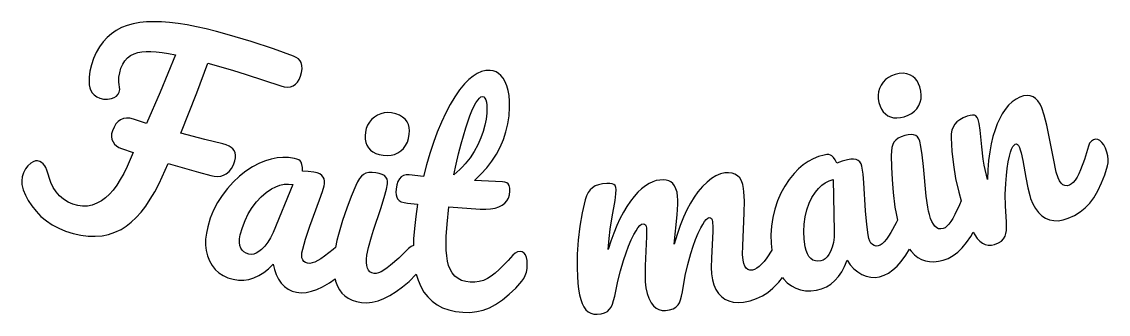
# Model space of a CAD drawing. Header units: millimetres. Extents: x 0 to 240, y 0 to 240.
# Drawn here: x 99.53 to 141.55, y 64.74 to 76.06 of the extents above; entities that cross this region are included whole.
import ezdxf

# ---------------------------------------------------------------- set-up
doc = ezdxf.new("R2010")
doc.units = ezdxf.units.MM
doc.layers.add('TEXTE-C03', color=1, linetype='CONTINUOUS')

msp = doc.modelspace()

# ---------------------------------------------------------------- linework, layer by layer
at = {"layer": 'TEXTE-C03'}
for points in [[(102.6398, 67.7828), (102.8943, 67.8345), (103.139, 67.915), (103.3739, 68.0241), (103.5756, 68.148), (103.7723, 68.3003), (103.9638, 68.4809), (104.1501, 68.6897), (104.3311, 68.9267), (104.507, 69.1917), (104.6777, 69.4848), (104.8433, 69.8057), (105.1943, 70.5784), (106.3693, 70.2415), (106.8415, 70.1145), (106.9802, 70.0867), (107.1101, 70.079), (107.2309, 70.0911), (107.3425, 70.123), (107.4449, 70.1747), (107.5572, 70.2642), (107.6497, 70.3788), (107.7227, 70.5184), (107.7762, 70.6828), (107.7956, 70.7932), (107.7973, 70.8955), (107.7813, 70.9899), (107.7477, 71.0763), (107.7032, 71.1392), (107.6375, 71.1959), (107.5508, 71.2468), (107.4428, 71.2917), (107.3137, 71.3309), (106.6154, 71.504), (105.6881, 71.7504), (106.3006, 73.3097), (106.7314, 74.459), (107.6829, 74.1841), (108.2099, 74.0208), (109.5491, 73.5772), (109.6885, 73.5439), (109.8158, 73.5337), (109.9307, 73.5465), (110.0332, 73.5824), (110.1231, 73.641), (110.2005, 73.7226), (110.2653, 73.8267), (110.3176, 73.9536), (110.3575, 74.103), (110.376, 74.2427), (110.37, 74.3681), (110.3397, 74.4792), (110.2969, 74.5533), (110.2326, 74.6199), (110.1466, 74.6788), (110.0391, 74.7305), (109.6624, 74.8755), (109.2655, 75.0178), (108.4112, 75.2967), (107.4754, 75.5721), (107.0621, 75.6844), (106.6665, 75.783), (106.2882, 75.8675), (105.9268, 75.9373), (105.5819, 75.9921), (105.2534, 76.0315), (104.9408, 76.0551), (104.6439, 76.0626), (104.3626, 76.0536), (104.0966, 76.028), (103.8463, 75.9836), (103.6119, 75.919), (103.3935, 75.8337), (103.1909, 75.7275), (103.0041, 75.6), (102.8334, 75.4512), (102.6787, 75.2808), (102.5404, 75.0886), (102.4185, 74.8743), (102.3135, 74.6379), (102.2287, 74.3885), (102.1719, 74.1462), (102.1432, 73.9109), (102.1382, 73.7498), (102.1447, 73.6146), (102.1627, 73.505), (102.1921, 73.4213), (102.2559, 73.3168), (102.3366, 73.2289), (102.4342, 73.1578), (102.5487, 73.1036), (102.7009, 73.0644), (102.8541, 73.0596), (103.008, 73.0891), (103.1132, 73.1312), (103.1975, 73.1873), (103.261, 73.2574), (103.3038, 73.3413), (103.3227, 73.4369), (103.293, 73.7288), (103.2955, 73.9108), (103.3221, 74.0885), (103.3725, 74.2618), (103.4407, 74.4156), (103.5254, 74.5483), (103.6267, 74.6598), (103.7442, 74.7503), (103.878, 74.82), (104.028, 74.8691), (104.1738, 74.8953), (104.34, 74.9079), (104.5268, 74.9071), (104.734, 74.8931), (104.9619, 74.8661), (105.2105, 74.8266), (105.4801, 74.7748), (104.8821, 73.3325), (104.364, 72.1293), (103.8507, 72.2887), (103.7124, 72.3241), (103.5843, 72.3329), (103.4663, 72.3153), (103.3582, 72.271), (103.261, 72.2011), (103.1757, 72.1064), (103.1023, 71.987), (103.0411, 71.8428), (103.0105, 71.7251), (103.0042, 71.6144), (103.0223, 71.5109), (103.0648, 71.4145), (103.1265, 71.3285), (103.2017, 71.2565), (103.2905, 71.1984), (103.3927, 71.1542), (103.8483, 71.0018), (103.6061, 70.4611), (103.4778, 70.1935), (103.3456, 69.9518), (103.2094, 69.7362), (103.0691, 69.5467), (102.9248, 69.3834), (102.7763, 69.2462), (102.6238, 69.1355), (102.4426, 69.0367), (102.2596, 68.9682), (102.0751, 68.93), (101.8893, 68.9222), (101.7025, 68.9447), (101.5148, 68.9977), (101.3236, 69.082), (101.1517, 69.1895), (100.9991, 69.3199), (100.8663, 69.473), (100.7532, 69.6487), (100.6601, 69.8467), (100.504, 70.321), (100.4636, 70.4153), (100.4238, 70.4878), (100.3673, 70.5615), (100.3027, 70.6179), (100.2302, 70.6572), (100.1476, 70.6773), (100.0627, 70.6726), (99.9751, 70.643), (99.885, 70.5885), (99.7725, 70.4879), (99.6788, 70.3642), (99.6042, 70.2172), (99.5542, 70.0614), (99.5344, 69.9113), (99.5448, 69.7669), (99.5963, 69.5575), (99.6763, 69.3486), (99.7848, 69.1403), (99.9223, 68.9327), (100.0887, 68.7262), (100.2793, 68.5307), (100.4891, 68.3562), (100.7177, 68.2029), (100.9649, 68.0711), (101.2304, 67.9612), (101.5294, 67.8668), (101.8201, 67.8019), (102.1024, 67.7664), (102.3757, 67.7601)], [(117.1286, 64.8448), (117.3825, 64.9051), (117.6241, 64.9963), (117.8533, 65.1181), (118.1262, 65.303), (118.3874, 65.5152), (118.6366, 65.7542), (118.8738, 66.02), (118.9474, 66.1206), (119.0052, 66.2369), (119.0472, 66.369), (119.0735, 66.5168), (119.0842, 66.6804), (119.078, 66.8198), (119.0543, 66.9381), (119.0132, 67.0353), (118.9569, 67.1078), (118.8877, 67.1521), (118.8055, 67.1682), (118.706, 67.1538), (118.6124, 67.1062), (118.5246, 67.0252), (118.338, 66.8189), (118.1606, 66.6352), (117.9929, 66.474), (117.8351, 66.3352), (117.6874, 66.2187), (117.541, 66.1248), (117.3867, 66.0539), (117.2248, 66.0062), (117.0554, 65.9817), (116.8787, 65.9805), (116.7027, 66.0035), (116.5449, 66.051), (116.4057, 66.1227), (116.285, 66.2185), (116.183, 66.3385), (116.0997, 66.4823), (116.0428, 66.6291), (115.9985, 66.8021), (115.967, 67.0013), (115.9481, 67.2269), (115.9418, 67.4788), (115.948, 67.7568), (115.9806, 68.2252), (116.0511, 68.8928), (117.2616, 68.8136), (117.4751, 68.81), (117.6669, 68.8231), (117.8367, 68.8527), (117.9845, 68.8984), (118.1102, 68.9602), (118.2138, 69.0378), (118.2952, 69.1312), (118.3545, 69.2402), (118.3919, 69.3648), (118.4074, 69.5048), (118.4036, 69.6264), (118.3838, 69.72), (118.348, 69.7855), (118.2942, 69.8289), (118.2205, 69.8565), (118.1268, 69.8682), (117.0382, 69.9208), (117.2918, 70.1575), (117.5184, 70.4053), (117.7184, 70.6639), (117.892, 70.9328), (118.0396, 71.2119), (118.1614, 71.5009), (118.2579, 71.7998), (118.3296, 72.1081), (118.3767, 72.4259), (118.3998, 72.7532), (118.3989, 72.9852), (118.3801, 73.2015), (118.3436, 73.4023), (118.2896, 73.5874), (118.2182, 73.7569), (118.1468, 73.8809), (118.066, 73.9834), (117.9757, 74.0645), (117.8757, 74.1241), (117.7661, 74.1623), (117.6467, 74.1794), (117.4788, 74.1722), (117.3126, 74.1333), (117.1479, 74.0627), (116.9842, 73.9605), (116.8214, 73.8264), (116.659, 73.6607), (116.4676, 73.4268), (116.2824, 73.1614), (116.1033, 72.8642), (115.9301, 72.5351), (115.7629, 72.1742), (115.6035, 71.7888), (115.4542, 71.3863), (115.3152, 70.9669), (115.1867, 70.5301), (115.069, 70.0762), (114.5173, 70.1338), (114.4005, 70.1345), (114.2986, 70.1089), (114.2116, 70.0574), (114.1393, 69.9795), (114.0818, 69.8753), (114.0392, 69.7447), (114.0115, 69.5877), (114.0038, 69.4679), (114.011, 69.3639), (114.0333, 69.2756), (114.0707, 69.2032), (114.1285, 69.1445), (114.2122, 69.0979), (114.3218, 69.0633), (114.4572, 69.041), (114.8428, 69.0005), (114.7721, 68.5258), (114.7167, 68.0548), (114.6858, 67.6596), (114.6792, 67.4035), (114.5881, 67.3655), (114.4944, 67.2914), (114.1103, 66.9172), (113.7924, 66.6377), (113.6591, 66.533), (113.5393, 66.4502), (113.4292, 66.388), (113.329, 66.3464), (113.2388, 66.3253), (113.1588, 66.3246), (113.0684, 66.347), (112.9952, 66.389), (112.9391, 66.4503), (112.9003, 66.5311), (112.8766, 66.6302), (112.8658, 66.7465), (112.868, 66.88), (112.883, 67.0307), (112.9431, 67.3262), (113.0591, 67.7396), (113.1377, 67.9905), (113.4189, 68.8368), (113.5515, 69.2651), (113.6382, 69.583), (113.6797, 69.7902), (113.6816, 69.8874), (113.6615, 69.9724), (113.6195, 70.0451), (113.5556, 70.1058), (113.4698, 70.1545), (113.362, 70.1912), (113.2323, 70.2162), (113.0828, 70.2286), (112.9527, 70.2225), (112.842, 70.1977), (112.7506, 70.1541), (112.6704, 70.0873), (112.5934, 69.9931), (112.5195, 69.8713), (112.4486, 69.7222), (112.2712, 69.2969), (112.1029, 68.8476), (111.9438, 68.3741), (111.7829, 67.832), (111.721, 67.5912), (111.6643, 67.3298), (111.5774, 67.2537), (111.2431, 66.9894), (111.1047, 66.8927), (110.981, 66.8177), (110.8671, 66.7626), (110.7631, 66.7273), (110.6692, 66.7117), (110.5856, 66.7157), (110.5099, 66.74), (110.4485, 66.7837), (110.4012, 66.8466), (110.371, 66.9246), (110.3606, 67.0136), (110.37, 67.1136), (110.4022, 67.2633), (110.5116, 67.6479), (110.6799, 68.1464), (111.0537, 69.1726), (111.1591, 69.4906), (111.2227, 69.713), (111.2389, 69.7883), (111.2463, 69.888), (111.2316, 69.976), (111.1951, 70.0524), (111.1366, 70.1171), (111.0563, 70.1704), (110.9541, 70.2121), (110.83, 70.2426), (110.6109, 70.2726), (110.3975, 70.2806), (110.3895, 70.4259), (110.3703, 70.5406), (110.3397, 70.6247), (110.3028, 70.6726), (110.2465, 70.7127), (110.1706, 70.7452), (110.0754, 70.7701), (109.8552, 70.8018), (109.6337, 70.8083), (109.4107, 70.7896), (109.1857, 70.7458), (108.9585, 70.6768), (108.7288, 70.5827), (108.4575, 70.4416), (108.198, 70.2741), (107.9503, 70.0801), (107.7142, 69.8592), (107.4898, 69.6113), (107.2842, 69.343), (107.1045, 69.061), (106.9513, 68.765), (106.825, 68.4546), (106.7261, 68.1298), (106.6739, 67.8826), (106.6468, 67.6463), (106.6451, 67.4206), (106.6689, 67.2059), (106.7185, 67.0019), (106.7941, 66.8088), (106.8934, 66.6325), (107.0142, 66.4789), (107.1566, 66.3482), (107.3202, 66.2405), (107.505, 66.156), (107.7107, 66.0949), (107.916, 66.0629), (108.1185, 66.0612), (108.3181, 66.0895), (108.5143, 66.148), (108.707, 66.2366), (108.896, 66.3552), (109.0811, 66.5039), (109.262, 66.6824), (109.3044, 66.4721), (109.3693, 66.28), (109.4567, 66.1061), (109.5667, 65.9507), (109.6948, 65.8188), (109.8363, 65.7154), (109.9911, 65.6407), (110.1588, 65.5947), (110.3442, 65.5767), (110.5374, 65.5885), (110.7379, 65.6301), (110.9455, 65.7016), (111.1598, 65.803), (111.4295, 65.9605), (111.6497, 66.1108), (111.6722, 66.0165), (111.7405, 65.8307), (111.8172, 65.6869), (111.9127, 65.5607), (112.0269, 65.4524), (112.1597, 65.362), (112.3112, 65.2897), (112.4812, 65.2357), (112.6695, 65.2), (112.8764, 65.1888), (113.0908, 65.2098), (113.3122, 65.2629), (113.5403, 65.3483), (113.7746, 65.4661), (114.0147, 65.6164), (114.2603, 65.7992), (114.5109, 66.0145), (114.7914, 66.2922), (114.8589, 66.0633), (114.9607, 65.8203), (115.0853, 65.6031), (115.2325, 65.4116), (115.4023, 65.2462), (115.5947, 65.107), (115.8095, 64.9942), (116.0465, 64.9082), (116.3055, 64.8491), (116.5859, 64.8173), (116.863, 64.8155)], [(133.5117, 72.3525), (133.6614, 72.3865), (133.8111, 72.4402), (133.9424, 72.51), (134.0552, 72.5958), (134.1493, 72.6974), (134.2248, 72.8147), (134.2791, 72.9438), (134.31, 73.0806), (134.3175, 73.2252), (134.3017, 73.3775), (134.2629, 73.5375), (134.215, 73.664), (134.1545, 73.7732), (134.0813, 73.8651), (133.9956, 73.9398), (133.8975, 73.9973), (133.7628, 74.045), (133.6197, 74.0652), (133.468, 74.0582), (133.3075, 74.024), (133.1688, 73.9736), (133.045, 73.9069), (132.936, 73.824), (132.8418, 73.7245), (132.7622, 73.6085), (132.7009, 73.4821), (132.6617, 73.3517), (132.6446, 73.2173), (132.6499, 73.0786), (132.6776, 72.9359), (132.7226, 72.7995), (132.7796, 72.6802), (132.8487, 72.5779), (132.9299, 72.4926), (133.0234, 72.4247), (133.1286, 72.3755), (133.2451, 72.3471), (133.3729, 72.3394)], [(116.2444, 70.1352), (116.3323, 70.5541), (116.4244, 70.9531), (116.5205, 71.3326), (116.702, 71.96), (116.8619, 72.4208), (116.9408, 72.6141), (117.019, 72.7826), (117.0944, 72.9228), (117.1649, 73.0313), (117.2307, 73.1078), (117.2919, 73.1526), (117.3486, 73.1654), (117.4009, 73.1495), (117.4437, 73.1084), (117.477, 73.0421), (117.5008, 72.9503), (117.5152, 72.8333), (117.5201, 72.6909), (117.5154, 72.5232), (117.4926, 72.2963), (117.4472, 72.0608), (117.3789, 71.8166), (117.2873, 71.5639), (117.1721, 71.3028), (117.0333, 71.0438), (116.8714, 70.7973), (116.6861, 70.5635), (116.5818, 70.4529), (116.4771, 70.3427)], [(121.9396, 64.7569), (122.0713, 64.7949), (122.1799, 64.8544), (122.2653, 64.9352), (122.3222, 65.0214), (122.3748, 65.1337), (122.4231, 65.272), (122.4669, 65.4363), (122.5891, 66.0191), (122.6898, 66.4174), (122.808, 66.8216), (122.9041, 67.1138), (123.0025, 67.3796), (123.1032, 67.6188), (123.2065, 67.8317), (123.2875, 67.9759), (123.3637, 68.089), (123.4351, 68.171), (123.502, 68.2219), (123.5644, 68.2415), (123.6135, 68.2342), (123.6502, 68.2046), (123.6747, 68.1526), (123.687, 68.0783), (123.6902, 67.7456), (123.6412, 66.6127), (123.6379, 66.1692), (123.6456, 65.9919), (123.6721, 65.7611), (123.7193, 65.5499), (123.7873, 65.3582), (123.8763, 65.1863), (123.9622, 65.0705), (124.0606, 64.983), (124.1714, 64.9235), (124.2944, 64.8924), (124.4295, 64.8896), (124.5879, 64.9132), (124.7211, 64.9568), (124.8288, 65.0199), (124.9111, 65.1025), (124.964, 65.1899), (125.0111, 65.3044), (125.0526, 65.4459), (125.0883, 65.6145), (125.1925, 66.2477), (125.2872, 66.6733), (125.4017, 67.0869), (125.4957, 67.3783), (125.5915, 67.6412), (125.6892, 67.8758), (125.7891, 68.0818), (125.8667, 68.2206), (125.9384, 68.3299), (126.0043, 68.4098), (126.0645, 68.4601), (126.1192, 68.4811), (126.1686, 68.4762), (126.2068, 68.4484), (126.2338, 68.3977), (126.2497, 68.3241), (126.2613, 68.1061), (126.2603, 67.9612), (126.2032, 66.9147), (126.1962, 66.5544), (126.2091, 66.3018), (126.2462, 66.0759), (126.3027, 65.8752), (126.3787, 65.6995), (126.4743, 65.5493), (126.5897, 65.4243), (126.7242, 65.3261), (126.8773, 65.2559), (127.0489, 65.214), (127.2387, 65.2005), (127.4466, 65.2156), (127.7066, 65.2663), (127.9505, 65.3453), (128.1782, 65.4526), (128.3892, 65.5879), (128.5833, 65.751), (128.8081, 65.9844), (128.9509, 66.1597), (128.9904, 66.1077), (129.1367, 65.961), (129.2982, 65.839), (129.4703, 65.7465), (129.653, 65.6834), (129.8461, 65.65), (130.0492, 65.6464), (130.2622, 65.6726), (130.4632, 65.7253), (130.6496, 65.8045), (130.8212, 65.9102), (130.9777, 66.0422), (131.119, 66.2004), (131.2449, 66.3846), (131.3552, 66.5948), (131.4498, 66.8307), (131.5727, 66.6548), (131.7088, 66.5046), (131.8584, 66.3801), (132.0214, 66.2816), (132.1915, 66.2118), (132.3625, 66.1736), (132.5342, 66.1669), (132.7063, 66.1917), (132.8835, 66.2493), (133.0559, 66.3372), (133.2231, 66.4554), (133.3849, 66.6039), (133.5409, 66.7825), (133.7252, 67.0345), (133.8671, 67.2603), (133.9254, 67.1828), (134.0622, 67.0398), (134.19, 66.9385), (134.3278, 66.861), (134.4758, 66.8073), (134.6337, 66.7775), (134.8015, 66.7717), (134.9789, 66.79), (135.1657, 66.8325), (135.3599, 66.905), (135.5481, 67.0098), (135.7299, 67.1469), (135.9048, 67.3163), (136.0726, 67.5179), (136.2327, 67.7516), (136.3254, 67.913), (136.3851, 67.8091), (136.4802, 67.6743), (136.5785, 67.568), (136.6825, 67.4886), (136.7923, 67.4361), (136.9078, 67.4106), (137.0288, 67.4121), (137.1553, 67.4408), (137.2993, 67.4996), (137.4152, 67.5728), (137.5028, 67.6603), (137.5622, 67.7617), (137.5927, 67.8605), (137.6119, 67.983), (137.6196, 68.1292), (137.6158, 68.2993), (137.5714, 68.9362), (137.5659, 69.3726), (137.5836, 69.8024), (137.609, 70.1084), (137.6414, 70.3866), (137.6812, 70.6373), (137.7284, 70.8603), (137.77, 71.0127), (137.8129, 71.1352), (137.8574, 71.2279), (137.9036, 71.2907), (137.9517, 71.3238), (138.0009, 71.3305), (138.0445, 71.3123), (138.0826, 71.2693), (138.1152, 71.2014), (138.1457, 71.1089), (138.1773, 70.9921), (138.2439, 70.6855), (138.3572, 70.037), (138.4377, 69.6303), (138.5118, 69.333), (138.5468, 69.2253), (138.6355, 69.0143), (138.7372, 68.8322), (138.852, 68.6791), (138.98, 68.5553), (139.1213, 68.4606), (139.275, 68.3965), (139.4403, 68.3639), (139.6169, 68.3631), (139.8047, 68.3942), (140.0033, 68.4573), (140.2443, 68.5672), (140.4631, 68.7009), (140.6595, 68.8583), (140.8333, 69.039), (140.9841, 69.2427), (141.1482, 69.5221), (141.2923, 69.822), (141.3546, 69.982), (141.4163, 70.1421), (141.5199, 70.4823), (141.5447, 70.6044), (141.5486, 70.7342), (141.5316, 70.8718), (141.4938, 71.0171), (141.4352, 71.1702), (141.3713, 71.2943), (141.3004, 71.3919), (141.2225, 71.463), (141.1411, 71.5054), (141.0597, 71.5167), (140.9783, 71.497), (140.8939, 71.4424), (140.8287, 71.3601), (140.7828, 71.2498), (140.6242, 70.7278), (140.4769, 70.326), (140.4085, 70.1703), (140.3406, 70.0405), (140.2703, 69.9326), (140.1976, 69.8466), (140.1227, 69.7826), (140.0457, 69.7405), (139.9549, 69.7172), (139.8711, 69.7224), (139.7942, 69.7561), (139.7245, 69.8182), (139.6618, 69.9087), (139.6061, 70.0275), (139.5397, 70.241), (139.4245, 70.7631), (139.2808, 71.5447), (139.1742, 72.0559), (139.0738, 72.451), (138.9809, 72.7303), (138.9108, 72.8781), (138.8303, 72.9982), (138.7396, 73.0909), (138.6387, 73.156), (138.5276, 73.1939), (138.4062, 73.2045), (138.2744, 73.1879), (138.1321, 73.1442), (137.9838, 73.0707), (137.8388, 72.9659), (137.6967, 72.83), (137.5571, 72.6628), (137.4499, 72.5041), (137.3499, 72.3201), (137.2569, 72.111), (137.1705, 71.8765), (137.0905, 71.6166), (137.0204, 71.3321), (136.9638, 71.0238), (136.9205, 70.6915), (136.8905, 70.3352), (136.8735, 69.9549), (136.7537, 70.5075), (136.7158, 70.7385), (136.6553, 71.221), (136.589, 71.8602), (136.5516, 72.1194), (136.5142, 72.2777), (136.4768, 72.3593), (136.43, 72.4149), (136.3738, 72.4446), (136.3027, 72.4516), (136.2108, 72.4391), (136.0981, 72.4071), (135.9396, 72.3443), (135.8057, 72.2711), (135.6962, 72.1874), (135.6111, 72.093), (135.548, 71.9855), (135.5043, 71.8627), (135.4801, 71.7244), (135.4753, 71.5707), (135.5032, 71.0475), (135.5602, 70.5222), (135.6473, 69.9948), (135.7651, 69.4654), (135.8604, 69.1273), (135.8008, 68.9824), (135.621, 68.5991), (135.5407, 68.4498), (135.4639, 68.3261), (135.3878, 68.2251), (135.3125, 68.147), (135.2383, 68.0916), (135.1652, 68.059), (135.0734, 68.0434), (134.9895, 68.0527), (134.9136, 68.0865), (134.8457, 68.1451), (134.7844, 68.2265), (134.7281, 68.3288), (134.6768, 68.4521), (134.6303, 68.5962), (134.5983, 68.7273), (134.5674, 68.8911), (134.5087, 69.3164), (134.4003, 70.466), (134.3508, 70.9117), (134.3033, 71.2377), (134.2586, 71.4442), (134.2216, 71.5341), (134.1692, 71.604), (134.1016, 71.6539), (134.0188, 71.684), (133.9207, 71.6944), (133.8072, 71.685), (133.6784, 71.656), (133.5363, 71.6077), (133.4195, 71.5502), (133.3279, 71.4833), (133.2615, 71.4068), (133.2147, 71.3135), (133.1817, 71.1964), (133.1625, 71.0553), (133.1571, 70.8902), (133.1644, 70.4295), (133.1895, 69.9503), (133.2327, 69.4527), (133.3017, 68.8914), (133.3412, 68.6459), (133.3935, 68.3837), (133.3443, 68.2793), (133.1434, 67.9034), (133.0552, 67.7594), (132.9717, 67.6413), (132.8892, 67.5453), (132.808, 67.4714), (132.7282, 67.4195), (132.6499, 67.3899), (132.5709, 67.3819), (132.4971, 67.3974), (132.4286, 67.4362), (132.3697, 67.4957), (132.3247, 67.5731), (132.2933, 67.6685), (132.2631, 67.8186), (132.2097, 68.2149), (132.165, 68.7391), (132.0978, 69.8292), (132.0675, 70.1629), (132.0369, 70.3921), (132.0217, 70.4676), (131.9886, 70.562), (131.9401, 70.6369), (131.8761, 70.6923), (131.7966, 70.7283), (131.7017, 70.745), (131.5914, 70.7425), (131.4654, 70.7209), (131.2526, 70.6608), (131.0537, 70.583), (130.9884, 70.713), (130.9249, 70.8105), (130.8633, 70.8754), (130.8104, 70.9045), (130.7427, 70.9189), (130.6602, 70.9183), (130.5629, 70.9031), (130.3484, 70.8442), (130.1428, 70.7617), (129.9457, 70.6555), (129.757, 70.5255), (129.5762, 70.3715), (129.4032, 70.1935), (129.2109, 69.9558), (129.0398, 69.6986), (128.8902, 69.4217), (128.762, 69.1249), (128.6553, 68.8081), (128.574, 68.48), (128.5219, 68.1497), (128.4996, 67.8171), (128.5077, 67.4822), (128.5384, 67.2172), (128.3425, 66.9226), (128.2396, 66.7871), (128.1434, 66.6766), (128.0499, 66.5881), (127.9592, 66.5214), (127.8714, 66.4766), (127.7868, 66.4536), (127.693, 66.4521), (127.6127, 66.4767), (127.5458, 66.5274), (127.4925, 66.604), (127.4526, 66.7066), (127.4261, 66.8351), (127.4112, 67.0583), (127.4135, 67.388), (127.4736, 68.6616), (127.4783, 69.1264), (127.4628, 69.4769), (127.4477, 69.6093), (127.4139, 69.7693), (127.3637, 69.9049), (127.297, 70.016), (127.2141, 70.103), (127.1148, 70.1656), (126.9992, 70.2043), (126.8672, 70.2188), (126.7186, 70.2095), (126.548, 70.17), (126.3771, 70.0974), (126.2055, 69.9918), (126.033, 69.8532), (125.859, 69.6816), (125.6831, 69.4769), (125.5347, 69.2733), (125.3924, 69.0413), (125.2562, 68.7811), (125.1258, 68.4926), (125.0009, 68.1756), (124.8815, 67.8301), (124.7673, 67.4562), (124.8814, 68.5883), (124.9049, 69.0067), (124.9052, 69.1682), (124.8979, 69.2978), (124.8731, 69.4616), (124.8328, 69.6011), (124.7772, 69.7162), (124.7062, 69.807), (124.6361, 69.8624), (124.5514, 69.9029), (124.4522, 69.9284), (124.3383, 69.939), (124.2097, 69.935), (124.0729, 69.9123), (123.9343, 69.867), (123.7937, 69.7992), (123.6508, 69.7088), (123.5055, 69.5961), (123.3601, 69.4606), (123.217, 69.302), (123.0759, 69.1205), (122.9368, 68.9158), (122.7993, 68.6881), (122.6666, 68.439), (122.542, 68.1701), (122.4255, 67.8814), (122.317, 67.5727), (122.2164, 67.2441), (122.244, 67.6783), (122.2842, 68.0352), (122.3612, 68.5106), (122.4761, 69.1423), (122.5127, 69.4016), (122.5209, 69.5641), (122.5078, 69.6529), (122.4784, 69.7193), (122.4328, 69.7635), (122.3665, 69.7902), (122.2748, 69.8038), (122.1576, 69.8046), (121.9879, 69.7886), (121.8388, 69.7558), (121.7103, 69.706), (121.6023, 69.6391), (121.5116, 69.5536), (121.4354, 69.4478), (121.3734, 69.3218), (121.3259, 69.1756), (121.2065, 68.6654), (121.1145, 68.1451), (121.0507, 67.6144), (121.0159, 67.0732), (121.0111, 66.5214), (121.0213, 66.2216), (121.04, 65.9504), (121.0673, 65.7081), (121.1034, 65.4944), (121.1483, 65.3096), (121.202, 65.1536), (121.2666, 65.0241), (121.3443, 64.9187), (121.4351, 64.8377), (121.5388, 64.7809), (121.6555, 64.7486), (121.7849, 64.7407)], [(113.8155, 70.8936), (113.9531, 70.9272), (114.08, 70.9827), (114.196, 71.0602), (114.2974, 71.1568), (114.3803, 71.2699), (114.4449, 71.3994), (114.4913, 71.5453), (114.5196, 71.7075), (114.5263, 71.8426), (114.5143, 71.9669), (114.484, 72.0804), (114.4353, 72.1831), (114.3683, 72.2751), (114.2638, 72.3725), (114.1407, 72.4483), (113.9988, 72.5024), (113.838, 72.5352), (113.6907, 72.5444), (113.5506, 72.5327), (113.4176, 72.5001), (113.2915, 72.4466), (113.1722, 72.372), (113.0655, 72.2806), (112.9775, 72.1768), (112.9081, 72.0603), (112.8576, 71.9311), (112.8259, 71.7891), (112.8127, 71.6461), (112.8173, 71.514), (112.8398, 71.3926), (112.8803, 71.282), (112.9388, 71.1824), (113.0157, 71.0953), (113.1111, 71.0227), (113.2251, 70.9646), (113.3576, 70.9212), (113.5085, 70.8926), (113.6672, 70.882)], [(108.3206, 67.0671), (108.216, 67.1007), (108.128, 67.1512), (108.0568, 67.2188), (108.0023, 67.3032), (107.9667, 67.4048), (107.9521, 67.5236), (107.9582, 67.6596), (107.9852, 67.8128), (108.0648, 68.0982), (108.1687, 68.3697), (108.2966, 68.6276), (108.4481, 68.8721), (108.6169, 69.0953), (108.7968, 69.2895), (108.9878, 69.455), (109.19, 69.5918), (109.3559, 69.6772), (109.5211, 69.7374), (109.6858, 69.7722), (109.8503, 69.7817), (110.0148, 69.766), (109.2563, 67.9082), (109.1595, 67.7046), (109.0528, 67.5264), (108.9364, 67.3736), (108.8101, 67.2463), (108.7064, 67.1658), (108.6056, 67.1077), (108.5076, 67.0718), (108.4126, 67.0584)], [(130.2229, 66.8076), (130.1306, 66.8411), (130.047, 66.8968), (129.9738, 66.9756), (129.9129, 67.0787), (129.8642, 67.2058), (129.8277, 67.3571), (129.7867, 67.6505), (129.7736, 67.941), (129.7879, 68.2285), (129.8291, 68.5131), (129.8947, 68.7852), (129.982, 69.0351), (130.0911, 69.2631), (130.2218, 69.4693), (130.3398, 69.6138), (130.4672, 69.7349), (130.6043, 69.8327), (130.7513, 69.9071), (130.9084, 69.9584), (130.955, 67.9522), (130.9475, 67.7269), (130.9209, 67.521), (130.8752, 67.3343), (130.8102, 67.1672), (130.7474, 67.052), (130.6781, 66.9584), (130.6026, 66.8864), (130.5209, 66.8362), (130.4331, 66.8075), (130.3238, 66.7964)]]:
    msp.add_lwpolyline(points, close=True, dxfattribs=at)

doc.saveas('drawing.dxf')
